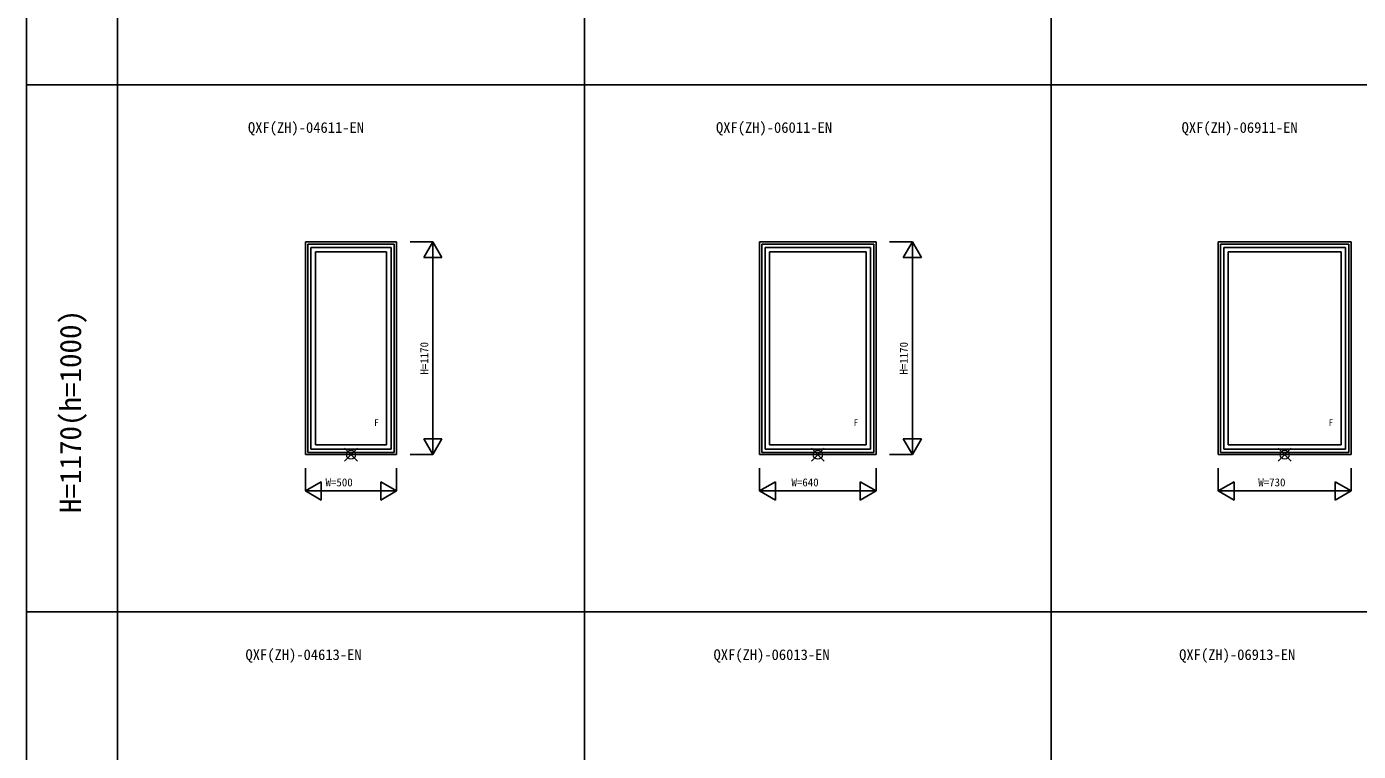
# Model space of a CAD drawing. Units: millimetres, scale not verified. Extents: x -13750 to 13750, y -10000 to 10000.
# Drawn here: x -13750 to -6428, y -4268 to -281 of the extents above; entities that cross this region are included whole.
import ezdxf
from ezdxf.enums import TextEntityAlignment as Align

# ---------------------------------------------------------------- set-up
doc = ezdxf.new("R2010")
doc.units = ezdxf.units.MM
doc.header["$LTSCALE"] = 50
for name, color, linetype in [('0-0_0', 7, 'Continuous'), ('0-1_YKK_A1', 4, 'Continuous'), ('0-4_YKK_F1', 7, 'Continuous'), ('0-6_YKK_N1', 2, 'Continuous')]:
    doc.layers.add(name, color=color, linetype=linetype)
doc.layers.add('0-5_YKK_IN', color=1, linetype='Continuous', lineweight=18)
doc.styles.add('ＭＳ ゴシック', font='')
doc.styles.get('ＭＳ ゴシック').set_extended_font_data('MS Gothic')

msp = doc.modelspace()

# ---------------------------------------------------------------- linework, layer by layer
at = {"layer": '0-1_YKK_A1'}
for p, q in [((-11716.7, -1465), (-12216.7, -1465)), ((-12216.7, -1465), (-12216.7, -2635)), ((-11728.7, -1477), (-12204.7, -1477)), ((-12204.7, -1477), (-12204.7, -2623)), ((-11746.7, -1495), (-12186.7, -1495)), ((-12186.7, -1495), (-12186.7, -2605)), ((-11770.7, -1519), (-12162.7, -1519)), ((-12162.7, -1519), (-12162.7, -2581)), ((-11770.7, -1519), (-11770.7, -2581)), ((-11746.7, -1495), (-11746.7, -2605)), ((-11728.7, -1477), (-11728.7, -2623)), ((-11716.7, -1465), (-11716.7, -2635)), ((-9080.1, -1465), (-9720.1, -1465)), ((-9720.1, -1465), (-9720.1, -2635)), ((-9092.1, -1477), (-9708.1, -1477)), ((-9708.1, -1477), (-9708.1, -2623)), ((-9110.1, -1495), (-9690.1, -1495)), ((-9690.1, -1495), (-9690.1, -2605)), ((-9134.1, -1519), (-9666.1, -1519)), ((-9666.1, -1519), (-9666.1, -2581)), ((-9134.1, -1519), (-9134.1, -2581)), ((-9110.1, -1495), (-9110.1, -2605)), ((-9092.1, -1477), (-9092.1, -2623)), ((-9080.1, -1465), (-9080.1, -2635)), ((-6468.5, -1465), (-7198.5, -1465)), ((-7198.5, -1465), (-7198.5, -2635)), ((-6480.5, -1477), (-7186.5, -1477)), ((-7186.5, -1477), (-7186.5, -2623)), ((-6498.5, -1495), (-7168.5, -1495)), ((-7168.5, -1495), (-7168.5, -2605)), ((-6522.5, -1519), (-7144.5, -1519)), ((-7144.5, -1519), (-7144.5, -2581)), ((-6522.5, -1519), (-6522.5, -2581)), ((-6498.5, -1495), (-6498.5, -2605)), ((-6480.5, -1477), (-6480.5, -2623)), ((-6468.5, -1465), (-6468.5, -2635)), ((-11716.7, -2635), (-12216.7, -2635)), ((-11728.7, -2623), (-12204.7, -2623)), ((-11746.7, -2605), (-12186.7, -2605)), ((-11770.7, -2581), (-12162.7, -2581)), ((-9080.1, -2635), (-9720.1, -2635)), ((-9092.1, -2623), (-9708.1, -2623)), ((-9110.1, -2605), (-9690.1, -2605)), ((-9134.1, -2581), (-9666.1, -2581)), ((-6468.5, -2635), (-7198.5, -2635)), ((-6480.5, -2623), (-7186.5, -2623)), ((-6498.5, -2605), (-7168.5, -2605)), ((-6522.5, -2581), (-7144.5, -2581))]:
    msp.add_line(p, q, dxfattribs=at)
at = {"layer": '0-4_YKK_F1'}
for p, q in [((-13750, -10000), (-13750, 10000)), ((-13250, -10000), (-13250, 9500)), ((-10683.4, -10000), (-10683.4, 9500)), ((-8116.8, -10000), (-8116.8, 9500)), ((-13750, -600), (13250, -600)), ((-13750, -3500), (13250, -3500))]:
    msp.add_line(p, q, dxfattribs=at)
at = {"layer": '0-5_YKK_IN'}
for p, q in [((-12002.06, -2599.64), (-11931.34, -2670.36)), ((-12002.06, -2670.36), (-11931.34, -2599.64)), ((-9435.46, -2599.64), (-9364.74, -2670.36)), ((-9435.46, -2670.36), (-9364.74, -2599.64)), ((-6868.86, -2599.64), (-6798.14, -2670.36)), ((-6868.86, -2670.36), (-6798.14, -2599.64))]:
    msp.add_line(p, q, dxfattribs=at)
for centre in [(-11966.7, -2635), (-9400.1, -2635), (-6833.5, -2635)]:
    msp.add_circle(centre, 25, dxfattribs=at)
at = {"layer": '0-6_YKK_N1'}
for p, q in [((-11641.7, -1465), (-11516.7, -1465)), ((-11516.7, -1465), (-11566.7, -1551.6)), ((-11516.7, -1465), (-11466.7, -1551.6)), ((-11516.7, -1465), (-11516.7, -2635)), ((-9005.1, -1465), (-8880.1, -1465)), ((-8880.1, -1465), (-8930.1, -1551.6)), ((-8880.1, -1465), (-8830.1, -1551.6)), ((-8880.1, -1465), (-8880.1, -2635)), ((-11566.7, -1551.6), (-11466.7, -1551.6)), ((-8930.1, -1551.6), (-8830.1, -1551.6)), ((-11566.7, -2548.4), (-11516.7, -2635)), ((-11566.7, -2548.4), (-11466.7, -2548.4)), ((-11516.7, -2635), (-11466.7, -2548.4)), ((-8930.1, -2548.4), (-8880.1, -2635)), ((-8930.1, -2548.4), (-8830.1, -2548.4)), ((-8880.1, -2635), (-8830.1, -2548.4)), ((-11641.7, -2635), (-11516.7, -2635)), ((-9005.1, -2635), (-8880.1, -2635)), ((-12216.7, -2710), (-12216.7, -2835)), ((-9720.1, -2710), (-9720.1, -2835)), ((-7198.5, -2710), (-7198.5, -2835)), ((-11716.7, -2835), (-12216.7, -2835)), ((-12130.1, -2785), (-12130.1, -2885)), ((-11803.3, -2785), (-11803.3, -2885)), ((-11716.7, -2835), (-11803.3, -2885)), ((-9080.1, -2835), (-9720.1, -2835)), ((-9633.5, -2785), (-9633.5, -2885)), ((-9166.7, -2785), (-9166.7, -2885)), ((-9080.1, -2835), (-9166.7, -2885)), ((-6468.5, -2835), (-7198.5, -2835)), ((-7111.9, -2785), (-7111.9, -2885)), ((-6555.1, -2785), (-6555.1, -2885)), ((-6468.5, -2835), (-6555.1, -2885))]:
    msp.add_line(p, q, dxfattribs=at)
for points in [[(-11716.7, -2710), (-11716.7, -2835), (-11803.3, -2785)], [(-9080.1, -2710), (-9080.1, -2835), (-9166.7, -2785)], [(-6468.5, -2710), (-6468.5, -2835), (-6555.1, -2785)], [(-12130.1, -2785), (-12216.7, -2835), (-12130.1, -2885)], [(-9633.5, -2785), (-9720.1, -2835), (-9633.5, -2885)], [(-7111.9, -2785), (-7198.5, -2835), (-7111.9, -2885)]]:
    msp.add_lwpolyline(points, dxfattribs=at)

# ---------------------------------------------------------------- texts
at = {"layer": '0-0_0', "style": 'ＭＳ ゴシック'}
for s, p in [('QXF(ZH)-04611-EN', (-12533.37, -882.59)), ('QXF(ZH)-06011-EN', (-9960.1, -882.59)), ('QXF(ZH)-06911-EN', (-7400.17, -882.59)), ('QXF(ZH)-04613-EN', (-12546.7, -3782.59)), ('QXF(ZH)-06013-EN', (-9973.43, -3782.59)), ('QXF(ZH)-06913-EN', (-7413.5, -3782.59))]:
    msp.add_text(s, height=58.65, dxfattribs=at).set_placement(p, align=Align.BOTTOM_LEFT)
at = {"layer": '0-0_0', "color": 3, "style": 'ＭＳ ゴシック'}
msp.add_text('H=1170(h=1000)', height=117.3, rotation=90, dxfattribs=at).set_placement((-13415.05, -2956.67), align=Align.BOTTOM_LEFT)
at = {"layer": '0-1_YKK_A1', "style": 'ＭＳ ゴシック'}
for p in [(-11839.37, -2489), (-9202.77, -2489), (-6591.17, -2489)]:
    msp.add_text('F', height=36.66, dxfattribs=at).set_placement(p, align=Align.BOTTOM_LEFT)
at = {"layer": '0-6_YKK_N1', "style": 'ＭＳ ゴシック'}
for p in [(-11528.7, -2195), (-8892.1, -2195)]:
    msp.add_text('H=1170', height=43.99, rotation=90, dxfattribs=at).set_placement(p, align=Align.BOTTOM_LEFT)
for s, p in [('W=500', (-12106.7, -2823)), ('W=640', (-9545.1, -2823)), ('W=730', (-6978.5, -2823))]:
    msp.add_text(s, height=43.99, dxfattribs=at).set_placement(p, align=Align.BOTTOM_LEFT)

doc.saveas('drawing.dxf')
